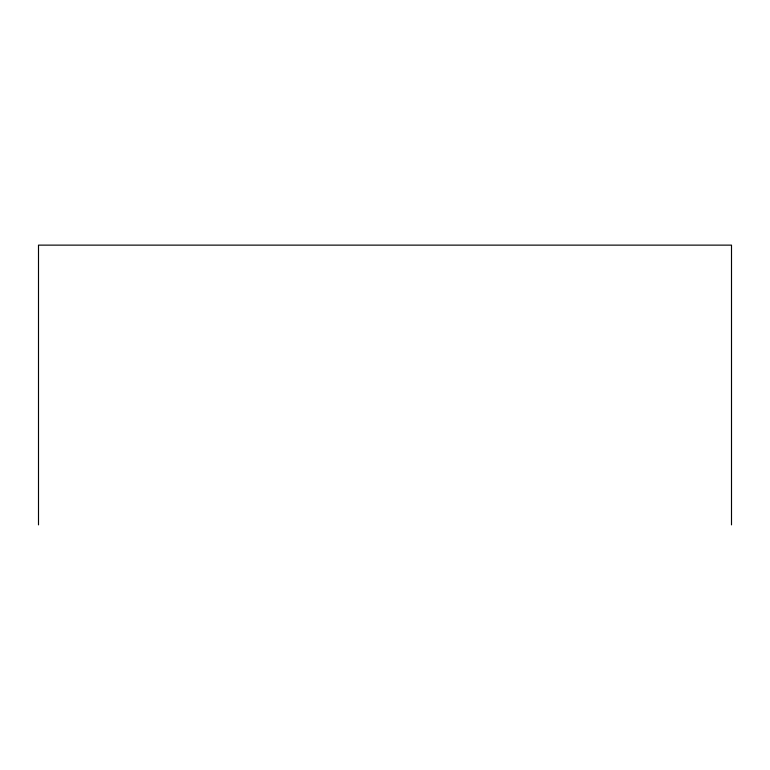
<?xml version="1.0" encoding="UTF-8"?>
<svg xmlns="http://www.w3.org/2000/svg" width="770" height="770" viewBox="0 0 770 770"><rect width="100%" height="100%" fill="white"/><g stroke="black" fill="none" stroke-linecap="round" stroke-linejoin="round"><path stroke-width="1.16" d="M731.5 524.871L731.5 245.13L38.5 245.13L38.5 524.871"/></g></svg>
